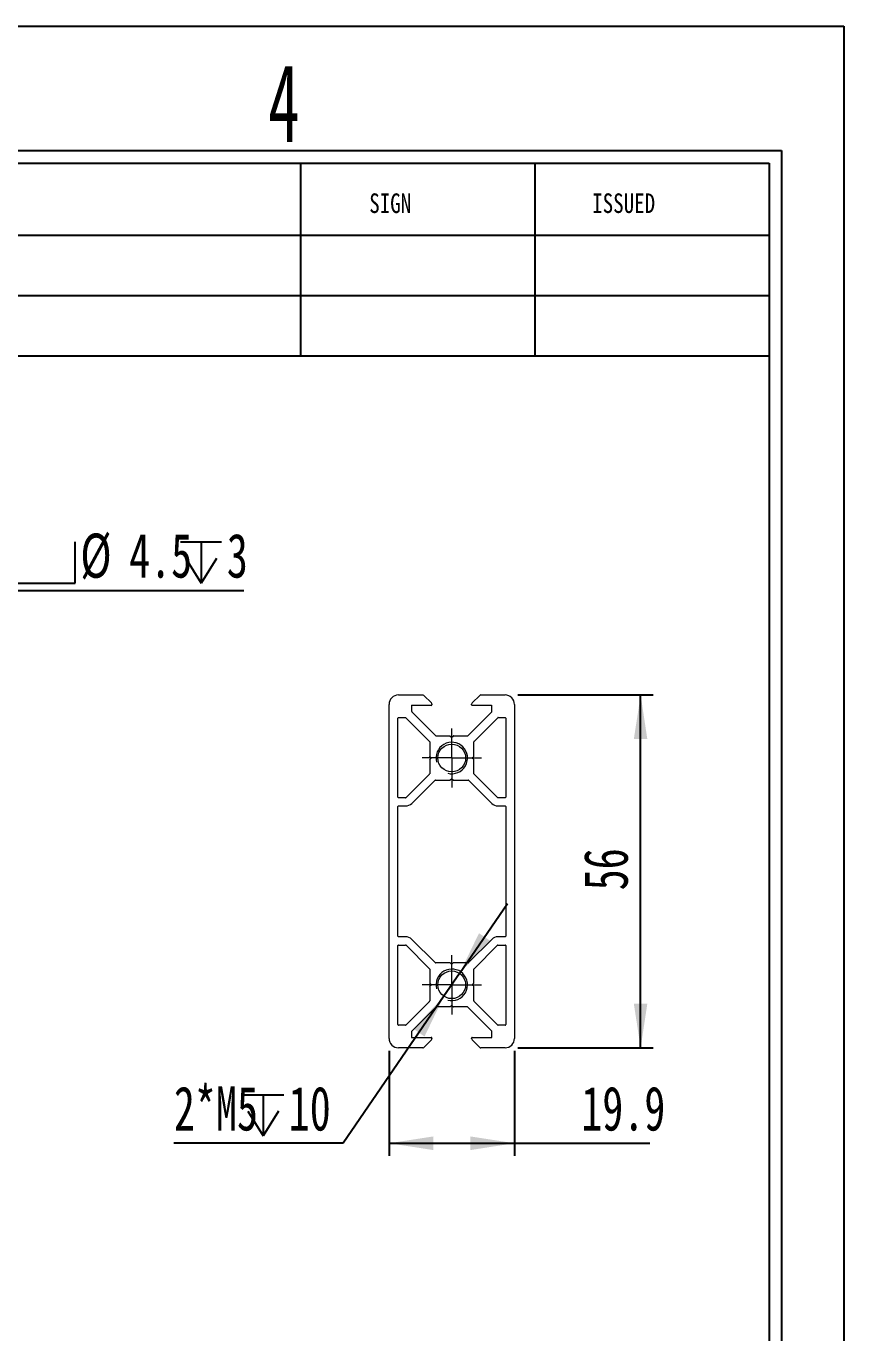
# Model space of a CAD drawing. Header units: millimetres. Extents: x 2 to 295, y 1 to 209.
# Drawn here: x 230.3 to 295.1, y 105 to 208.7 of the extents above; entities that cross this region are included whole.
import ezdxf

# ---------------------------------------------------------------- set-up
doc = ezdxf.new("R2010")
doc.units = ezdxf.units.MM
doc.linetypes.add('CENTER', pattern=[10.16, 6.35, -1.27, 1.27, -1.27])
doc.layers.add('DIM', color=5, linetype='Continuous')
doc.layers.add('SLD-0', color=179, linetype='Continuous')
doc.layers.add('中心线', color=1, linetype='CENTER', lineweight=15)
doc.styles.add('SLDTEXTSTYLE1', font='TXT', dxfattribs={"width": 0.469})
doc.styles.add('SLDTEXTSTYLE14', font='TXT', dxfattribs={"width": 0.7})
doc.styles.add('SLDTEXTSTYLE5', font='TXT', dxfattribs={"width": 0.6})
doc.styles.add('SLDTEXTSTYLE9', font='TXT', dxfattribs={"width": 0.7865})
doc.dimstyles.new('SLDDIMSTYLE0', dxfattribs={"dimtxt": 3.5, "dimasz": 3.5, "dimexe": 0, "dimexo": 0.0625, "dimgap": 0.875, "dimtad": 2, "dimlfac": 2, "dimrnd": 1e-09, "dimzin": 12, "dimdsep": 46, "dimtxsty": 'SLDTEXTSTYLE1', "dimsah": 1, "dimcen": 0.09, "dimadec": 0, "dimazin": 3, "dimtfac": 1, "dimtofl": 0, "dimtmove": 0, "dimatfit": 3, "dimfxl": 0, "dimfrac": 2, "dimtolj": 1, "dimtzin": 12, "dimarcsym": 0})
doc.dimstyles.new('SLDDIMSTYLE3', dxfattribs={"dimtxt": 3.5, "dimasz": 3.5, "dimexe": 0, "dimexo": 0.0625, "dimgap": 0.875, "dimtad": 0, "dimtih": 1, "dimtoh": 1, "dimlfac": 2, "dimrnd": 1e-09, "dimzin": 12, "dimdsep": 46, "dimtxsty": 'SLDTEXTSTYLE1', "dimsah": 1, "dimcen": 0, "dimadec": 0, "dimazin": 3, "dimtfac": 1, "dimtmove": 0, "dimatfit": 3, "dimfxl": 0, "dimfrac": 2, "dimtolj": 1, "dimtzin": 12, "dimarcsym": 0})
doc.dimstyles.new('SLDDIMSTYLE4', dxfattribs={"dimtxt": 3.5, "dimasz": 3.5, "dimexe": 0, "dimexo": 0.0625, "dimgap": 0.875, "dimtad": 0, "dimtih": 1, "dimtoh": 1, "dimlfac": 2, "dimrnd": 1e-09, "dimzin": 12, "dimdsep": 46, "dimtxsty": 'SLDTEXTSTYLE1', "dimsah": 1, "dimcen": 0, "dimadec": 0, "dimazin": 3, "dimtfac": 1, "dimtmove": 0, "dimatfit": 3, "dimfxl": 0, "dimfrac": 2, "dimtolj": 1, "dimtzin": 12, "dimarcsym": 0})

# ---------------------------------------------------------------- blocks, each defined once
blk = doc.blocks.new('SW_SYMBOL_HOLE_DEPTH')
at = {"layer": 'DIM', "color": 0}
for p, q in [((0, 875), (800, 875)), ((400, 875), (400, 75)), ((100, 555), (400, 75)), ((700, 555), (400, 75))]:
    blk.add_line(p, q, dxfattribs=at)
blk = doc.blocks.new('SW_SYMBOL_HOLE_SPOT')
at = {"layer": 'DIM', "color": 0}
for p, q in [((0, 875), (0, 75)), ((1600, 75), (1600, 875)), ((0, 75), (1600, 75))]:
    blk.add_line(p, q, dxfattribs=at)
blk = doc.blocks.new('_D_8')
at = {"layer": 'DIM'}
for p, q in [((200.29, 151.27), (214.21, 163.9)), ((214.21, 163.9), (247.53, 163.9)), ((198.81, 149.93), (200.29, 151.27)), ((198.81, 149.93), (193.83, 145.41))]:
    blk.add_line(p, q, dxfattribs=at)
for points in [[(200.29, 151.27), (203.25, 153.23), (202.52, 154.02)], [(198.81, 149.93), (195.86, 147.98), (196.58, 147.18)]]:
    blk.add_solid(points, dxfattribs=at)
at = {"layer": 'DIM', "xscale": 0.004072727272727273, "yscale": 0.004072727272727273, "zscale": 0.004072727272727273}
for name, p in [('SW_SYMBOL_HOLE_DEPTH', (221.24, 164.18)), ('SW_SYMBOL_HOLE_SPOT', (227.63, 164.18)), ('SW_SYMBOL_HOLE_DEPTH', (242.5, 164.18))]:
    blk.add_blockref(name, p, dxfattribs=at)
at = {"layer": 'DIM', "char_height": 3.5, "attachment_point": 1, "style": 'SLDTEXTSTYLE14'}
for s, insert in [('2*M4', (215.79, 168.41)), ('15', (224.9, 168.41)), ('%%c', (234.55, 168.41)), ('4.5', (238.42, 168.41)), ('3', (246.17, 168.41))]:
    blk.add_mtext(s, dxfattribs=dict(at, insert=insert))
blk = doc.blocks.new('_D_13')
at = {"layer": 'DIM'}
for p, q in [((259.04, 127.35), (259.04, 119.03)), ((268.99, 127.35), (268.99, 119.03)), ((259.04, 120.03), (268.99, 120.03)), ((268.99, 120.03), (279.72, 120.03))]:
    blk.add_line(p, q, dxfattribs=at)
for points in [[(259.04, 120.03), (262.54, 119.49), (262.54, 120.57)], [(268.99, 120.03), (265.49, 120.57), (265.49, 119.49)]]:
    blk.add_solid(points, dxfattribs=at)
at = {"layer": 'DIM', "insert": (274.28, 124.54), "char_height": 3.5, "attachment_point": 1, "style": 'SLDTEXTSTYLE14'}
blk.add_mtext('19.9', dxfattribs=at)
blk = doc.blocks.new('_D_14')
at = {"layer": 'DIM'}
for p, q in [((269.24, 155.6), (279.99, 155.6)), ((278.99, 127.6), (278.99, 155.6)), ((269.24, 127.6), (279.99, 127.6))]:
    blk.add_line(p, q, dxfattribs=at)
for points in [[(278.99, 155.6), (278.45, 152.1), (279.52, 152.1)], [(278.99, 127.6), (279.52, 131.1), (278.45, 131.1)]]:
    blk.add_solid(points, dxfattribs=at)
at = {"layer": 'DIM', "insert": (274.47, 140.1), "char_height": 3.5, "attachment_point": 1, "rotation": 90, "style": 'SLDTEXTSTYLE14'}
blk.add_mtext('56', dxfattribs=at)
blk = doc.blocks.new('_D_15')
at = {"layer": 'DIM'}
for p, q in [((264.63, 133.51), (268.44, 139.06)), ((264.63, 133.51), (263.39, 131.7)), ((263.39, 131.7), (255.39, 120.03)), ((255.39, 120.03), (241.97, 120.03))]:
    blk.add_line(p, q, dxfattribs=at)
for points in [[(264.63, 133.51), (267.06, 136.09), (266.17, 136.7)], [(263.39, 131.7), (260.97, 129.11), (261.85, 128.5)]]:
    blk.add_solid(points, dxfattribs=at)
at = {"layer": 'DIM', "xscale": 0.004072727272727273, "yscale": 0.004072727272727273, "zscale": 0.004072727272727273}
blk.add_blockref('SW_SYMBOL_HOLE_DEPTH', (247.42, 120.32), dxfattribs=at)
at = {"layer": 'DIM', "char_height": 3.5, "attachment_point": 1, "style": 'SLDTEXTSTYLE14'}
for s, insert in [('2*M5', (241.97, 124.54)), ('10', (251.08, 124.54))]:
    blk.add_mtext(s, dxfattribs=dict(at, insert=insert))
blk = doc.blocks.new('SW_CENTERMARKSYMBOL_7')
at = {"layer": '中心线', "color": 0}
for p, q in [((0, 1.25), (0, 2.35)), ((0, 0), (0, 1.25)), ((-1.25, 0), (-2.35, 0)), ((0, 0), (-1.25, 0)), ((0, 0), (0, -1.25)), ((0, 0), (1.25, 0)), ((1.25, 0), (2.35, 0)), ((0, -1.25), (0, -2.35))]:
    blk.add_line(p, q, dxfattribs=at)
blk = doc.blocks.new('SW_CENTERMARKSYMBOL_8')
at = {"layer": '中心线', "color": 0}
for p, q in [((0, 1.25), (0, 2.35)), ((0, 0), (0, 1.25)), ((-1.25, 0), (-2.35, 0)), ((0, 0), (-1.25, 0)), ((0, 0), (0, -1.25)), ((0, 0), (1.25, 0)), ((1.25, 0), (2.35, 0)), ((0, -1.25), (0, -2.35))]:
    blk.add_line(p, q, dxfattribs=at)

msp = doc.modelspace()

# ---------------------------------------------------------------- linework, layer by layer
at = {"color": 7, "linetype": 'Continuous', "lineweight": 15}
for p, q in [((259.7854, 155.6005), (261.7142, 155.6005)), ((261.7849, 155.5712), (262.3915, 154.9646)), ((265.6293, 154.9646), (266.2359, 155.5712)), ((266.3066, 155.6005), (268.2354, 155.6005)), ((259.0354, 128.353), (259.0354, 154.8505)), ((260.8278, 154.7505), (260.8278, 154.306)), ((262.3854, 154.7755), (260.8528, 154.7755)), ((262.4354, 154.8586), (262.4354, 154.8255)), ((265.5854, 154.8255), (265.5854, 154.8586)), ((267.1679, 154.7755), (265.6354, 154.7755)), ((267.1929, 154.306), (267.1929, 154.7505)), ((268.9854, 154.8505), (268.9854, 128.353)), ((259.7354, 147.4929), (259.7354, 153.758)), ((259.7854, 153.808), (260.3298, 153.808)), ((260.3652, 153.7934), (262.2457, 151.9128)), ((260.8425, 154.2707), (262.748, 152.3651)), ((265.2727, 152.3651), (267.1783, 154.2707)), ((265.775, 151.9128), (267.6556, 153.7934)), ((267.6909, 153.808), (268.2354, 153.808)), ((268.2854, 153.758), (268.2854, 147.4929)), ((262.2604, 151.8775), (262.2604, 150.7358)), ((262.7834, 152.3505), (263.875, 152.3505)), ((263.8927, 152.3432), (263.9927, 152.2432)), ((264.0281, 152.2432), (264.1281, 152.3432)), ((264.1457, 152.3505), (265.2374, 152.3505)), ((265.7604, 150.7358), (265.7604, 151.8775)), ((262.2604, 150.4651), (262.2604, 149.3558)), ((262.2677, 150.7182), (262.3677, 150.6182)), ((262.3677, 150.5828), (262.2677, 150.4828)), ((265.6531, 150.6182), (265.7531, 150.7182)), ((265.7531, 150.4828), (265.6531, 150.5828)), ((265.7604, 149.3558), (265.7604, 150.4651)), ((262.2457, 149.3205), (260.3829, 147.4576)), ((263.1052, 149.9755), (263.1486, 149.9755)), ((264.8721, 149.9755), (264.9156, 149.9755)), ((267.6379, 147.4576), (265.775, 149.3205)), ((260.8425, 146.998), (262.6804, 148.8358)), ((262.7157, 148.8505), (263.875, 148.8505)), ((263.8927, 148.8578), (263.9927, 148.9578)), ((264.0281, 148.9578), (264.1281, 148.8578)), ((264.1457, 148.8505), (265.3051, 148.8505)), ((265.3404, 148.8358), (267.1783, 146.998)), ((260.3475, 147.4429), (259.7854, 147.4429)), ((268.2354, 147.4429), (267.6733, 147.4429)), ((259.7354, 136.4605), (259.7354, 146.7429)), ((259.7854, 146.7929), (260.3475, 146.7929)), ((267.6733, 146.7929), (268.2354, 146.7929)), ((268.2854, 146.7429), (268.2854, 136.4605)), ((260.3475, 136.4105), (259.7854, 136.4105)), ((262.6804, 134.3676), (260.8425, 136.2055)), ((267.1783, 136.2055), (265.3404, 134.3676)), ((268.2354, 136.4105), (267.6733, 136.4105)), ((259.7354, 129.4454), (259.7354, 135.7105)), ((259.7854, 135.7605), (260.3475, 135.7605)), ((260.3829, 135.7459), (262.2457, 133.883)), ((265.775, 133.883), (267.6379, 135.7459)), ((267.6733, 135.7605), (268.2354, 135.7605)), ((268.2854, 135.7105), (268.2854, 129.4454)), ((262.2604, 133.8476), (262.2604, 132.7383)), ((263.875, 134.353), (262.7157, 134.353)), ((263.9927, 134.2457), (263.8927, 134.3457)), ((264.1281, 134.3457), (264.0281, 134.2457)), ((265.3051, 134.353), (264.1457, 134.353)), ((265.7604, 132.7383), (265.7604, 133.8476)), ((262.2604, 132.4676), (262.2604, 131.326)), ((262.2677, 132.7207), (262.3677, 132.6207)), ((262.3677, 132.5853), (262.2677, 132.4853)), ((263.3454, 131.7267), (263.4193, 131.7267)), ((264.6015, 131.7267), (264.6754, 131.7267)), ((265.6531, 132.6207), (265.7531, 132.7207)), ((265.7531, 132.4853), (265.6531, 132.5853)), ((265.7604, 131.326), (265.7604, 132.4676)), ((262.2457, 131.2906), (260.3652, 129.4101)), ((262.748, 130.8383), (260.8425, 128.9328)), ((263.875, 130.853), (262.7834, 130.853)), ((263.9927, 130.9603), (263.8927, 130.8603)), ((264.1281, 130.8603), (264.0281, 130.9603)), ((265.2374, 130.853), (264.1457, 130.853)), ((267.1783, 128.9328), (265.2727, 130.8383)), ((267.6556, 129.4101), (265.775, 131.2906)), ((260.3298, 129.3954), (259.7854, 129.3954)), ((260.8278, 128.8974), (260.8278, 128.453)), ((267.1929, 128.453), (267.1929, 128.8974)), ((268.2354, 129.3954), (267.6909, 129.3954)), ((261.7142, 127.603), (259.7854, 127.603)), ((260.8528, 128.428), (262.3854, 128.428)), ((262.3915, 128.2388), (261.7849, 127.6323)), ((262.4354, 128.378), (262.4354, 128.3449)), ((265.5854, 128.3449), (265.5854, 128.378)), ((266.2359, 127.6323), (265.6293, 128.2388)), ((265.6354, 128.428), (267.1679, 128.428)), ((268.2354, 127.603), (266.3066, 127.603))]:
    msp.add_line(p, q, dxfattribs=at)
for centre in [(264.0104, 150.6005), (264.0104, 132.603)]:
    msp.add_circle(centre, 1.1, dxfattribs=at)
for centre, radius, start, end in [((259.7854, 154.8505), 0.75, 90, 180), ((261.7142, 155.5005), 0.1, 44.999996, 90.000004), ((266.3066, 155.5005), 0.1, 89.999996, 135.000004), ((268.2354, 154.8505), 0.75, 0, 90), ((260.8403, 154.763), 0.0177, 45, 225), ((262.3854, 154.8255), 0.05, 270, 360), ((262.2854, 154.8586), 0.15, 359.999996, 45.000004), ((265.7354, 154.8586), 0.15, 134.999996, 180.000004), ((265.6354, 154.8255), 0.05, 180, 270), ((267.1804, 154.763), 0.0177, 315, 135), ((259.7854, 153.758), 0.05, 90, 180), ((260.3298, 153.758), 0.05, 44.999996, 90.000004), ((260.8778, 154.306), 0.05, 179.999996, 225.000004), ((267.1429, 154.306), 0.05, 314.999996, 0.000004), ((267.6909, 153.758), 0.05, 89.999996, 135.000004), ((268.2354, 153.758), 0.05, 0, 90), ((262.2104, 151.8775), 0.05, 359.999996, 45.000004), ((262.7834, 152.4005), 0.05, 224.999996, 270.000004), ((263.8839, 152.3468), 0.00957, 337.5, 157.5), ((264.0104, 152.2432), 0.0177, 180, 0), ((264.1369, 152.3468), 0.00957, 22.5, 202.5), ((265.2374, 152.4005), 0.05, 269.999996, 315.000004), ((265.8104, 151.8775), 0.05, 134.999996, 180.000004), ((262.264, 150.727), 0.00957, 112.5, 292.5), ((262.264, 150.474), 0.00957, 67.5, 247.5), ((262.3677, 150.6005), 0.0177, 270, 90), ((265.6531, 150.6005), 0.0177, 90, 270), ((265.7567, 150.727), 0.00957, 247.5, 67.5), ((265.7567, 150.474), 0.00957, 292.5, 112.5), ((262.2104, 149.3558), 0.05, 314.999996, 0.000004), ((265.8104, 149.3558), 0.05, 179.999996, 225.000004), ((262.7157, 148.8005), 0.05, 89.999996, 135.000004), ((263.8839, 148.8541), 0.00957, 202.5, 22.5), ((264.0104, 148.9578), 0.0177, 0, 180), ((264.1369, 148.8541), 0.00957, 157.5, 337.5), ((265.3051, 148.8005), 0.05, 44.999996, 90.000004), ((259.7854, 147.4929), 0.05, 180, 270), ((260.3475, 147.4929), 0.05, 269.999996, 315.000004), ((267.6733, 147.4929), 0.05, 224.999942, 270.000058), ((268.2354, 147.4929), 0.05, 270, 360), ((259.7854, 146.7429), 0.05, 90, 180), ((260.3475, 147.4929), 0.7, 270, 315), ((267.6733, 147.4929), 0.7, 224.999996, 270.000004), ((268.2354, 146.7429), 0.05, 0, 90), ((259.7854, 136.4605), 0.05, 180, 270), ((260.3475, 135.7105), 0.7, 45, 90), ((267.6733, 135.7105), 0.7, 90, 135), ((268.2354, 136.4605), 0.05, 270, 360), ((259.7854, 135.7105), 0.05, 90, 180), ((260.3475, 135.7105), 0.05, 44.999996, 90.000004), ((267.6733, 135.7105), 0.05, 89.999996, 135.000004), ((268.2354, 135.7105), 0.05, 0, 90), ((262.2104, 133.8476), 0.05, 359.999996, 45.000004), ((262.7157, 134.403), 0.05, 224.999996, 270.000004), ((263.8839, 134.3493), 0.00957, 337.5, 157.5), ((264.0104, 134.2457), 0.0177, 180, 0), ((264.1369, 134.3493), 0.00957, 22.5, 202.5), ((265.3051, 134.403), 0.05, 269.999996, 315.000004), ((265.8104, 133.8476), 0.05, 134.999996, 180.000004), ((262.264, 132.7295), 0.00957, 112.5, 292.5), ((265.7567, 132.7295), 0.00957, 247.5, 67.5), ((262.264, 132.4765), 0.00957, 67.5, 247.5), ((262.3677, 132.603), 0.0177, 270, 90), ((265.6531, 132.603), 0.0177, 90, 270), ((265.7567, 132.4765), 0.00957, 292.5, 112.5), ((262.2104, 131.326), 0.05, 314.999996, 0.000004), ((262.7834, 130.803), 0.05, 89.999996, 135.000004), ((263.8839, 130.8566), 0.00957, 202.5, 22.5), ((264.0104, 130.9603), 0.0177, 0, 180), ((264.1369, 130.8566), 0.00957, 157.5, 337.5), ((265.2374, 130.803), 0.05, 44.999996, 90.000004), ((265.8104, 131.326), 0.05, 179.999996, 225.000004), ((259.7854, 129.4454), 0.05, 180, 270), ((260.3298, 129.4454), 0.05, 269.999996, 315.000004), ((260.8778, 128.8974), 0.05, 134.999996, 180.000004), ((267.1429, 128.8974), 0.05, 359.999996, 45.000004), ((267.6909, 129.4454), 0.05, 224.999996, 270.000004), ((268.2354, 129.4454), 0.05, 270, 360), ((259.7854, 128.353), 0.75, 180, 270), ((260.8403, 128.4405), 0.0177, 135, 315), ((261.7142, 127.703), 0.1, 269.999996, 315.000004), ((262.3854, 128.378), 0.05, 0, 90), ((262.2854, 128.3449), 0.15, 314.999996, 0.000004), ((265.6354, 128.378), 0.05, 90, 180), ((265.7354, 128.3449), 0.15, 179.999996, 225.000004), ((266.3066, 127.703), 0.1, 224.999996, 270.000004), ((267.1804, 128.4405), 0.0177, 225, 45), ((268.2354, 128.353), 0.75, 270, 360)]:
    msp.add_arc(centre, radius, start, end, dxfattribs=at)
at = {"color": 7, "linetype": 'Continuous', "lineweight": 0}
for centre in [(264.0104, 150.6005), (264.0104, 132.603)]:
    msp.add_arc(centre, 1.25, 255, 195, dxfattribs=at)
at = {"layer": 'SLD-0'}
for p, q in [((1.812, 208.6737), (295.1066, 208.6737)), ((295.1066, 208.6737), (295.1066, 1.2938)), ((12.6748, 197.811), (289.1814, 197.811)), ((252.0174, 197.811), (252.0174, 182.5137)), ((270.5994, 197.811), (270.5994, 182.5137)), ((289.1814, 197.811), (289.1814, 7.2189))]:
    msp.add_line(p, q, dxfattribs=at)
at = {"layer": 'SLD-0', "color": 6, "linetype": 'Continuous'}
for p, q in [((11.6873, 198.7985), (290.1689, 198.7985)), ((290.1689, 198.7985), (290.1689, 6.2314))]:
    msp.add_line(p, q, dxfattribs=at)
at = {"layer": 'SLD-0', "color": 179, "linetype": 'Continuous'}
for p, q in [((178.6588, 192.0745), (289.1814, 192.0745)), ((178.6588, 187.2941), (289.1814, 187.2941)), ((178.6588, 182.5137), (289.1814, 182.5137))]:
    msp.add_line(p, q, dxfattribs=at)

# ---------------------------------------------------------------- block references
at = {"layer": '中心线'}
for name, p in [('SW_CENTERMARKSYMBOL_8', (264.0104, 150.6005)), ('SW_CENTERMARKSYMBOL_7', (264.0104, 132.603))]:
    msp.add_blockref(name, p, dxfattribs=at)

# ---------------------------------------------------------------- texts
at = {"layer": 'SLD-0', "insert": (249.4405, 205.6593), "char_height": 6.172, "attachment_point": 1, "style": 'SLDTEXTSTYLE5'}
msp.add_mtext('4', dxfattribs=at)
at = {"layer": 'SLD-0', "color": 179, "char_height": 1.55363, "attachment_point": 1, "style": 'SLDTEXTSTYLE9'}
for s, insert in [('SIGN', (257.4664, 195.4001)), ('ISSUED', (275.1481, 195.4001))]:
    msp.add_mtext(s, dxfattribs=dict(at, insert=insert))

# ---------------------------------------------------------------- dimensions: what is measured, and where the dimension line sits
at = {"layer": 'DIM'}
dim = msp.add_diameter_dim_2p(p1=(200.2916, 151.2736), p2=(198.8103, 149.9299), text='2*M4{\\fGDT;x}15{\\fGDT;v}%%c4.5{\\fGDT;x}3', dimstyle='SLDDIMSTYLE3', dxfattribs=at)
dim.commit()
dim.dimension.update_dxf_attribs({"geometry": '_D_8', "text_midpoint": (231.6623, 166.1451), "dimtype": 163})
dim = msp.add_linear_dim(base=(278.985386, 155.600483), p1=(268.235386, 127.602977), p2=(268.235386, 155.600483), angle=90, dimstyle='SLDDIMSTYLE0', dxfattribs=at)
dim.commit()
dim.dimension.update_dxf_attribs({"geometry": '_D_14', "text_midpoint": (278.985386, 141.457772), "dimtype": 160})
dim = msp.add_diameter_dim_2p(p1=(263.3884, 131.6957), p2=(264.6324, 133.5102), text='2*M5{\\fGDT;x}10', dimstyle='SLDDIMSTYLE4', override={"dimpost": '<>'}, dxfattribs=at)
dim.commit()
dim.dimension.update_dxf_attribs({"geometry": '_D_15', "text_midpoint": (247.8879, 122.2828), "dimtype": 163})
dim = msp.add_linear_dim(base=(268.9854, 120.0328), p1=(259.0354, 128.353), p2=(268.9854, 128.353), dimstyle='SLDDIMSTYLE0', dxfattribs=at)
dim.commit()
dim.dimension.update_dxf_attribs({"geometry": '_D_13', "text_midpoint": (276.9973, 120.0328), "dimtype": 160})

doc.saveas('drawing.dxf')
